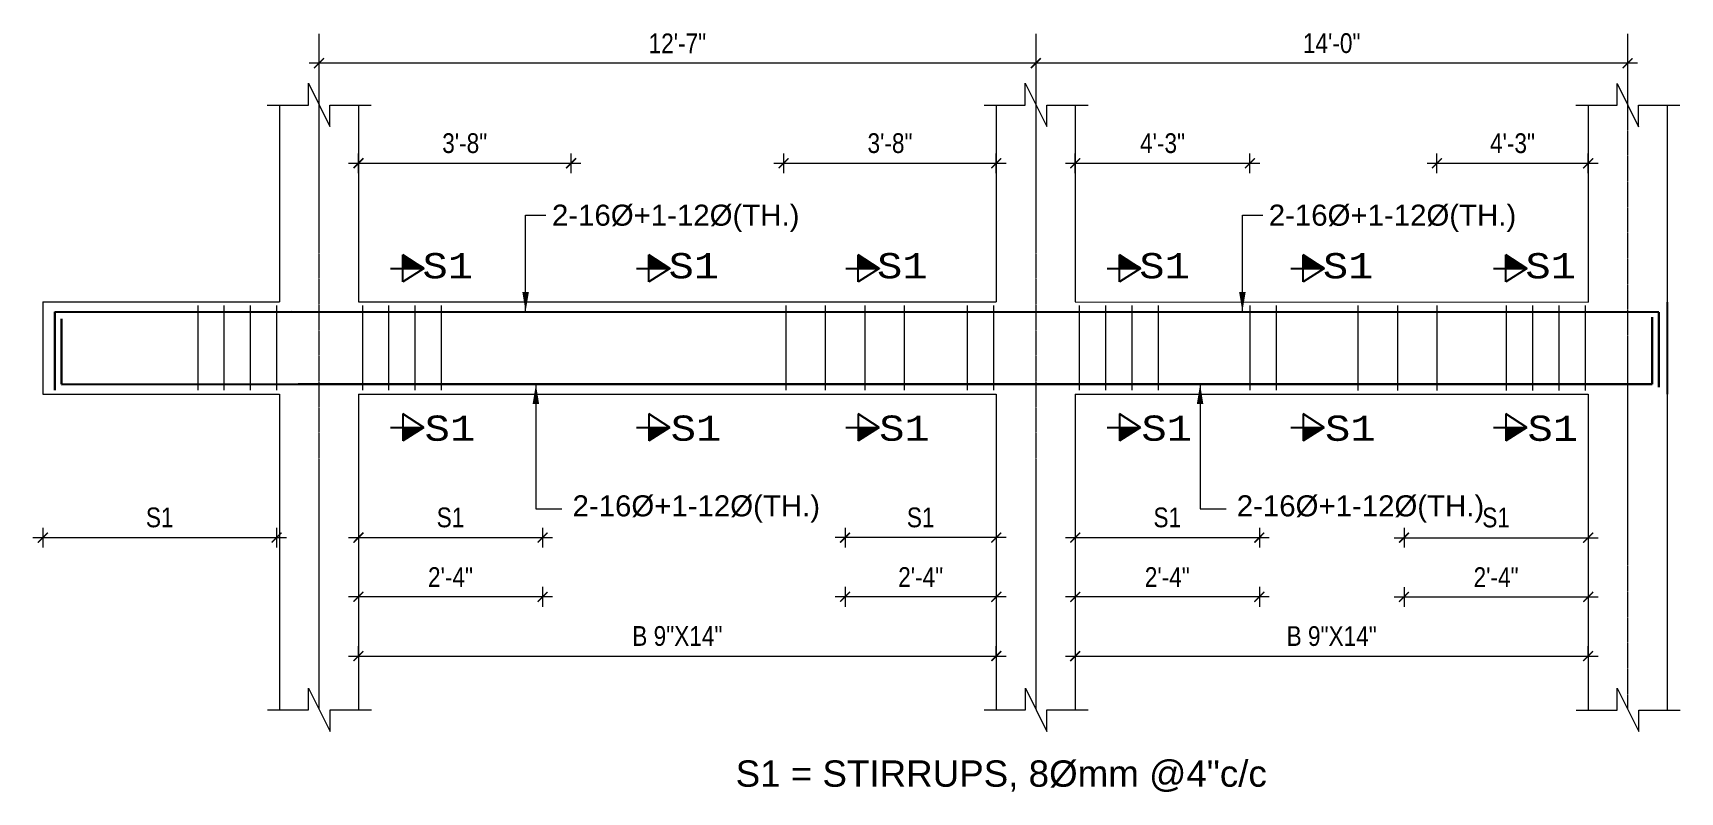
# Model space of a CAD drawing. Header units: inches. Extents: x -412 to 2766, y -9590 to -2111.
# Drawn here: x 1065 to 1566, y -6209 to -5978 of the extents above; entities that cross this region are included whole.
import ezdxf

# ---------------------------------------------------------------- set-up
doc = ezdxf.new("R2010")
doc.units = ezdxf.units.IN
doc.header["$LTSCALE"] = 0.5
doc.header["$MEASUREMENT"] = 0
doc.header["$PDMODE"] = 66
for name, pattern in [('ACAD_ISO02W100', [15, 12, -3]), ('ACAD_ISO03W100', [30, 12, -18]), ('CENTER2', [1.125, 0.75, -0.125, 0.125, -0.125])]:
    doc.linetypes.add(name, pattern=pattern)
for name, color, linetype, lineweight in [('09 CONTINUITY', 7, 'Continuous', 9), ('15 CENTER', 113, 'CENTER2', 15), ('15 TEXT', 7, 'Continuous', 15), ('20 BEAM ELEVATION', 140, 'ACAD_ISO03W100', 20), ('20 BEAM SECTION ARROW', 7, 'ACAD_ISO02W100', 20), ('20 STIRRUPS', 137, 'Continuous', 20), ('30 RENFORCEMENT', 12, 'Continuous', 30), ('DIM', 180, 'Continuous', 5), ('Profile ele', 4, 'Continuous', 25), ('RINF', 4, 'Continuous', 25)]:
    doc.layers.add(name, color=color, linetype=linetype, lineweight=lineweight)
doc.styles.add('arial', font='arial.ttf')
doc.styles.add('CUNEW', font='cour.ttf')
doc.styles.add('ordinary', font='ARIALN.TTF')
doc.styles.get("Standard").update_dxf_attribs({"font": 'arial.ttf'})
doc.styles.add('TEX8', font='cour.ttf', dxfattribs={"width": 0.75})
doc.dimstyles.new('SUREN 1', dxfattribs={"dimtxt": 0.75, "dimasz": 6, "dimexe": 1.5, "dimexo": 1.5, "dimgap": 1, "dimtad": 1, "dimdec": 1, "dimzin": 3, "dimdsep": 46, "dimlunit": 4, "dimtxsty": 'TEX8', "dimblk": 'ARCHTICK', "dimcen": 0.09375, "dimclrd": 1, "dimclre": 1, "dimclrt": 256, "dimadec": 0, "dimazin": 0, "dimtfac": 0.75, "dimtdec": 1, "dimtmove": 1, "dimatfit": 3, "dimfxl": 1, "dimtolj": 1, "dimtzin": 0, "dimlwd": 9, "dimlwe": 9, "dimarcsym": 0})
doc.dimstyles.new('SUREN 4', dxfattribs={"dimtxt": 4, "dimasz": 3, "dimexe": 3, "dimexo": 0, "dimgap": 3, "dimtad": 1, "dimdec": 0, "dimzin": 3, "dimdsep": 46, "dimlunit": 4, "dimtxsty": 'ordinary', "dimblk": 'ARCHTICK', "dimcen": 8, "dimdle": 3, "dimclrd": 1, "dimclre": 5, "dimclrt": 256, "dimadec": 3, "dimazin": 0, "dimtfac": 1, "dimtdec": 0, "dimtmove": 1, "dimatfit": 3, "dimfxl": 3, "dimfxlon": 1, "dimfrac": 1, "dimtolj": 1, "dimtzin": 0, "dimlwd": 5, "dimlwe": 5, "dimarcsym": 0})

# ---------------------------------------------------------------- blocks, each defined once
blk = doc.blocks.new('_ArchTick')
at = {"color": 0, "linetype": 'ByBlock', "const_width": 0.15}
blk.add_lwpolyline([(-0.5, -0.5), (0.5, 0.5)], dxfattribs=at)
blk = doc.blocks.new('*D1592')
at = {"layer": 'Defpoints', "color": 0, "transparency": 16777216}
for p in [(-18384.12, -17069.5), (-18328.12, -17069.5), (-18328.12, -17113.11)]:
    blk.add_point(p, dxfattribs=at)
at = {"layer": 'DIM', "color": 5, "lineweight": 5, "transparency": 16777216}
for p, q in [((-18384.12, -17110.11), (-18384.12, -17116.11)), ((-18328.12, -17110.11), (-18328.12, -17116.11))]:
    blk.add_line(p, q, dxfattribs=at)
at = {"layer": 'DIM', "color": 1, "lineweight": 5, "transparency": 16777216}
blk.add_line((-18387.12, -17113.11), (-18325.12, -17113.11), dxfattribs=at)
at = {"layer": 'DIM', "color": 1, "lineweight": 5, "transparency": 16777216, "xscale": 3, "yscale": 3, "zscale": 3, "rotation": 180}
blk.add_blockref('_ArchTick', (-18384.12, -17113.11), dxfattribs=at)
at = {"layer": 'DIM', "color": 1, "lineweight": 5, "transparency": 16777216, "xscale": 3, "yscale": 3, "zscale": 3}
blk.add_blockref('_ArchTick', (-18328.12, -17113.11), dxfattribs=at)
at = {"layer": 'DIM', "transparency": 16777216, "insert": (-18356.12, -17107.01), "char_height": 6, "attachment_point": 5, "style": 'ordinary'}
blk.add_mtext('\\A1;S1', dxfattribs=at)
blk = doc.blocks.new('*D1593')
at = {"layer": 'Defpoints', "color": 0, "transparency": 16777216}
for p in [(-18384.12, -17069.5), (-18328.12, -17069.5), (-18384.12, -17131.11)]:
    blk.add_point(p, dxfattribs=at)
at = {"layer": 'DIM', "color": 1, "lineweight": 5, "transparency": 16777216}
blk.add_line((-18325.12, -17131.11), (-18387.12, -17131.11), dxfattribs=at)
at = {"layer": 'DIM', "color": 5, "lineweight": 5, "transparency": 16777216}
for p, q in [((-18384.12, -17128.11), (-18384.12, -17134.11)), ((-18328.12, -17128.11), (-18328.12, -17134.11))]:
    blk.add_line(p, q, dxfattribs=at)
at = {"layer": 'DIM', "color": 1, "lineweight": 5, "transparency": 16777216, "xscale": 3, "yscale": 3, "zscale": 3, "rotation": 180}
blk.add_blockref('_ArchTick', (-18384.12, -17131.11), dxfattribs=at)
at = {"layer": 'DIM', "color": 1, "lineweight": 5, "transparency": 16777216, "xscale": 3, "yscale": 3, "zscale": 3}
blk.add_blockref('_ArchTick', (-18328.12, -17131.11), dxfattribs=at)
at = {"layer": 'DIM', "transparency": 16777216, "insert": (-18356.12, -17125.1), "char_height": 6, "attachment_point": 5, "style": 'ordinary'}
blk.add_mtext('\\A1;2\'-4"', dxfattribs=at)
blk = doc.blocks.new('*D1594')
at = {"layer": 'Defpoints', "color": 0, "transparency": 16777216}
for p in [(-18166.12, -17069.5), (-18110.12, -17069.5), (-18110.12, -17113.11)]:
    blk.add_point(p, dxfattribs=at)
at = {"layer": 'DIM', "color": 5, "lineweight": 5, "transparency": 16777216}
for p, q in [((-18166.12, -17110.11), (-18166.12, -17116.11)), ((-18110.12, -17110.11), (-18110.12, -17116.11))]:
    blk.add_line(p, q, dxfattribs=at)
at = {"layer": 'DIM', "color": 1, "lineweight": 5, "transparency": 16777216}
blk.add_line((-18169.12, -17113.11), (-18107.12, -17113.11), dxfattribs=at)
at = {"layer": 'DIM', "color": 1, "lineweight": 5, "transparency": 16777216, "xscale": 3, "yscale": 3, "zscale": 3, "rotation": 180}
blk.add_blockref('_ArchTick', (-18166.12, -17113.11), dxfattribs=at)
at = {"layer": 'DIM', "color": 1, "lineweight": 5, "transparency": 16777216, "xscale": 3, "yscale": 3, "zscale": 3}
blk.add_blockref('_ArchTick', (-18110.12, -17113.11), dxfattribs=at)
at = {"layer": 'DIM', "transparency": 16777216, "insert": (-18138.12, -17107.01), "char_height": 6, "attachment_point": 5, "style": 'ordinary'}
blk.add_mtext('\\A1;S1', dxfattribs=at)
blk = doc.blocks.new('*D1595')
at = {"layer": 'Defpoints', "color": 0, "transparency": 16777216}
for p in [(-18166.12, -17069.5), (-18110.12, -17069.5), (-18166.12, -17131.11)]:
    blk.add_point(p, dxfattribs=at)
at = {"layer": 'DIM', "color": 1, "lineweight": 5, "transparency": 16777216}
blk.add_line((-18107.12, -17131.11), (-18169.12, -17131.11), dxfattribs=at)
at = {"layer": 'DIM', "color": 5, "lineweight": 5, "transparency": 16777216}
for p, q in [((-18166.12, -17128.11), (-18166.12, -17134.11)), ((-18110.12, -17128.11), (-18110.12, -17134.11))]:
    blk.add_line(p, q, dxfattribs=at)
at = {"layer": 'DIM', "color": 1, "lineweight": 5, "transparency": 16777216, "xscale": 3, "yscale": 3, "zscale": 3, "rotation": 180}
blk.add_blockref('_ArchTick', (-18166.12, -17131.11), dxfattribs=at)
at = {"layer": 'DIM', "color": 1, "lineweight": 5, "transparency": 16777216, "xscale": 3, "yscale": 3, "zscale": 3}
blk.add_blockref('_ArchTick', (-18110.12, -17131.11), dxfattribs=at)
at = {"layer": 'DIM', "transparency": 16777216, "insert": (-18138.12, -17125.1), "char_height": 6, "attachment_point": 5, "style": 'ordinary'}
blk.add_mtext('\\A1;2\'-4"', dxfattribs=at)
blk = doc.blocks.new('*D1596')
at = {"layer": 'Defpoints', "color": 0, "transparency": 16777216}
for p in [(-18236.12, -17069.5), (-18190.12, -17069.5), (-18236.12, -17113.11)]:
    blk.add_point(p, dxfattribs=at)
at = {"layer": 'DIM', "color": 5, "lineweight": 5, "transparency": 16777216}
for p, q in [((-18236.12, -17110.11), (-18236.12, -17116.11)), ((-18190.12, -17110.11), (-18190.12, -17116.11))]:
    blk.add_line(p, q, dxfattribs=at)
at = {"layer": 'DIM', "color": 1, "lineweight": 5, "transparency": 16777216}
blk.add_line((-18187.12, -17113.11), (-18239.12, -17113.11), dxfattribs=at)
at = {"layer": 'DIM', "color": 1, "lineweight": 5, "transparency": 16777216, "xscale": 3, "yscale": 3, "zscale": 3, "rotation": 180}
blk.add_blockref('_ArchTick', (-18236.12, -17113.11), dxfattribs=at)
at = {"layer": 'DIM', "color": 1, "lineweight": 5, "transparency": 16777216, "xscale": 3, "yscale": 3, "zscale": 3}
blk.add_blockref('_ArchTick', (-18190.12, -17113.11), dxfattribs=at)
at = {"layer": 'DIM', "transparency": 16777216, "insert": (-18213.12, -17107.01), "char_height": 6, "attachment_point": 5, "style": 'ordinary'}
blk.add_mtext('\\A1;S1', dxfattribs=at)
blk = doc.blocks.new('*D1597')
at = {"layer": 'Defpoints', "color": 0, "transparency": 16777216}
for p in [(-18236.12, -17069.5), (-18190.12, -17069.5), (-18236.12, -17131.11)]:
    blk.add_point(p, dxfattribs=at)
at = {"layer": 'DIM', "color": 1, "lineweight": 5, "transparency": 16777216}
blk.add_line((-18187.12, -17131.11), (-18239.12, -17131.11), dxfattribs=at)
at = {"layer": 'DIM', "color": 5, "lineweight": 5, "transparency": 16777216}
for p, q in [((-18236.12, -17128.11), (-18236.12, -17134.11)), ((-18190.12, -17128.11), (-18190.12, -17134.11))]:
    blk.add_line(p, q, dxfattribs=at)
at = {"layer": 'DIM', "color": 1, "lineweight": 5, "transparency": 16777216, "xscale": 3, "yscale": 3, "zscale": 3, "rotation": 180}
blk.add_blockref('_ArchTick', (-18236.12, -17131.11), dxfattribs=at)
at = {"layer": 'DIM', "color": 1, "lineweight": 5, "transparency": 16777216, "xscale": 3, "yscale": 3, "zscale": 3}
blk.add_blockref('_ArchTick', (-18190.12, -17131.11), dxfattribs=at)
at = {"layer": 'DIM', "transparency": 16777216, "insert": (-18213.12, -17125.1), "char_height": 6, "attachment_point": 5, "style": 'ordinary'}
blk.add_mtext('\\A1;2\'-4"', dxfattribs=at)
blk = doc.blocks.new('*D1598')
at = {"layer": 'Defpoints', "color": 0, "transparency": 16777216}
for p in [(-18066.12, -17069.52), (-18010.12, -17069.52), (-18010.12, -17113.13)]:
    blk.add_point(p, dxfattribs=at)
at = {"layer": 'DIM', "color": 5, "lineweight": 5, "transparency": 16777216}
for p, q in [((-18066.12, -17110.13), (-18066.12, -17116.13)), ((-18010.12, -17110.13), (-18010.12, -17116.13))]:
    blk.add_line(p, q, dxfattribs=at)
at = {"layer": 'DIM', "color": 1, "lineweight": 5, "transparency": 16777216}
blk.add_line((-18069.12, -17113.13), (-18007.12, -17113.13), dxfattribs=at)
at = {"layer": 'DIM', "color": 1, "lineweight": 5, "transparency": 16777216, "xscale": 3, "yscale": 3, "zscale": 3, "rotation": 180}
blk.add_blockref('_ArchTick', (-18066.12, -17113.13), dxfattribs=at)
at = {"layer": 'DIM', "color": 1, "lineweight": 5, "transparency": 16777216, "xscale": 3, "yscale": 3, "zscale": 3}
blk.add_blockref('_ArchTick', (-18010.12, -17113.13), dxfattribs=at)
at = {"layer": 'DIM', "transparency": 16777216, "insert": (-18038.12, -17107.03), "char_height": 6, "attachment_point": 5, "style": 'ordinary'}
blk.add_mtext('\\A1;S1', dxfattribs=at)
blk = doc.blocks.new('*D1599')
at = {"layer": 'Defpoints', "color": 0, "transparency": 16777216}
for p in [(-18066.12, -17069.52), (-18010.12, -17069.52), (-18010.12, -17131.13)]:
    blk.add_point(p, dxfattribs=at)
at = {"layer": 'DIM', "color": 1, "lineweight": 5, "transparency": 16777216}
blk.add_line((-18069.12, -17131.13), (-18007.12, -17131.13), dxfattribs=at)
at = {"layer": 'DIM', "color": 5, "lineweight": 5, "transparency": 16777216}
for p, q in [((-18066.12, -17128.13), (-18066.12, -17134.13)), ((-18010.12, -17128.13), (-18010.12, -17134.13))]:
    blk.add_line(p, q, dxfattribs=at)
at = {"layer": 'DIM', "color": 1, "lineweight": 5, "transparency": 16777216, "xscale": 3, "yscale": 3, "zscale": 3, "rotation": 180}
blk.add_blockref('_ArchTick', (-18066.12, -17131.13), dxfattribs=at)
at = {"layer": 'DIM', "color": 1, "lineweight": 5, "transparency": 16777216, "xscale": 3, "yscale": 3, "zscale": 3}
blk.add_blockref('_ArchTick', (-18010.12, -17131.13), dxfattribs=at)
at = {"layer": 'DIM', "transparency": 16777216, "insert": (-18038.12, -17125.12), "char_height": 6, "attachment_point": 5, "style": 'ordinary'}
blk.add_mtext('\\A1;2\'-4"', dxfattribs=at)
blk = doc.blocks.new('*D1600')
at = {"layer": 'Defpoints', "color": 0, "transparency": 16777216}
for p in [(-18384.12, -17149.11), (-18190.12, -17149.11), (-18190.12, -17149.11)]:
    blk.add_point(p, dxfattribs=at)
at = {"layer": 'DIM', "color": 5, "lineweight": 5, "transparency": 16777216}
for p, q in [((-18384.12, -17149.11), (-18384.12, -17146.11)), ((-18190.12, -17149.11), (-18190.12, -17146.11))]:
    blk.add_line(p, q, dxfattribs=at)
at = {"layer": 'DIM', "color": 1, "lineweight": 5, "transparency": 16777216}
blk.add_line((-18387.12, -17149.11), (-18187.12, -17149.11), dxfattribs=at)
at = {"layer": 'DIM', "color": 1, "lineweight": 5, "transparency": 16777216, "xscale": 3, "yscale": 3, "zscale": 3, "rotation": 180}
blk.add_blockref('_ArchTick', (-18384.12, -17149.11), dxfattribs=at)
at = {"layer": 'DIM', "color": 1, "lineweight": 5, "transparency": 16777216, "xscale": 3, "yscale": 3, "zscale": 3}
blk.add_blockref('_ArchTick', (-18190.12, -17149.11), dxfattribs=at)
at = {"layer": 'DIM', "transparency": 16777216, "insert": (-18287.12, -17143.05), "char_height": 6, "attachment_point": 5, "style": 'ordinary'}
blk.add_mtext('\\A1;B 9"X14"', dxfattribs=at)
blk = doc.blocks.new('*D1601')
at = {"layer": 'Defpoints', "color": 0, "transparency": 16777216}
for p in [(-18166.12, -17149.11), (-18010.12, -17149.13, 0), (-18010.12, -17149.13)]:
    blk.add_point(p, dxfattribs=at)
at = {"layer": 'DIM', "color": 5, "lineweight": 5, "transparency": 16777216}
for p, q in [((-18010.12, -17149.13), (-18010.12, -17146.13)), ((-18166.12, -17149.11), (-18166.12, -17152.13))]:
    blk.add_line(p, q, dxfattribs=at)
at = {"layer": 'DIM', "color": 1, "lineweight": 5, "transparency": 16777216}
blk.add_line((-18169.12, -17149.13), (-18007.12, -17149.13), dxfattribs=at)
at = {"layer": 'DIM', "color": 1, "lineweight": 5, "transparency": 16777216, "xscale": 3, "yscale": 3, "zscale": 3, "rotation": 180}
blk.add_blockref('_ArchTick', (-18166.12, -17149.13), dxfattribs=at)
at = {"layer": 'DIM', "color": 1, "lineweight": 5, "transparency": 16777216, "xscale": 3, "yscale": 3, "zscale": 3}
blk.add_blockref('_ArchTick', (-18010.12, -17149.13), dxfattribs=at)
at = {"layer": 'DIM', "transparency": 16777216, "insert": (-18088.12, -17143.07), "char_height": 6, "attachment_point": 5, "style": 'ordinary'}
blk.add_mtext('\\A1;B 9"X14"', dxfattribs=at)
blk = doc.blocks.new('*D1602')
at = {"layer": 'Defpoints', "color": 0, "transparency": 16777216}
for p in [(-18396.12, -16960.02), (-18178.12, -16960.02), (-18396.12, -16968.92)]:
    blk.add_point(p, dxfattribs=at)
at = {"layer": 'DIM', "color": 5, "lineweight": 5, "transparency": 16777216}
for p, q in [((-18396.12, -16965.92), (-18396.12, -16971.92)), ((-18178.12, -16965.92), (-18178.12, -16971.92))]:
    blk.add_line(p, q, dxfattribs=at)
at = {"layer": 'DIM', "color": 1, "lineweight": 5, "transparency": 16777216}
blk.add_line((-18175.12, -16968.92), (-18399.12, -16968.92), dxfattribs=at)
at = {"layer": 'DIM', "color": 1, "lineweight": 5, "transparency": 16777216, "xscale": 3, "yscale": 3, "zscale": 3, "rotation": 180}
blk.add_blockref('_ArchTick', (-18396.12, -16968.92), dxfattribs=at)
at = {"layer": 'DIM', "color": 1, "lineweight": 5, "transparency": 16777216, "xscale": 3, "yscale": 3, "zscale": 3}
blk.add_blockref('_ArchTick', (-18178.12, -16968.92), dxfattribs=at)
at = {"layer": 'DIM', "transparency": 16777216, "insert": (-18287.12, -16962.91), "char_height": 6, "attachment_point": 5, "style": 'ordinary'}
blk.add_mtext('\\A1;12\'-7"', dxfattribs=at)
blk = doc.blocks.new('*D1603')
at = {"layer": 'Defpoints', "color": 0, "transparency": 16777216}
for p in [(-18178.12, -16960.02), (-17998.12, -16960.04, 0), (-18178.12, -16968.94)]:
    blk.add_point(p, dxfattribs=at)
at = {"layer": 'DIM', "color": 5, "lineweight": 5, "transparency": 16777216}
for p, q in [((-18178.12, -16965.94), (-18178.12, -16971.94)), ((-17998.12, -16965.94), (-17998.12, -16971.94))]:
    blk.add_line(p, q, dxfattribs=at)
at = {"layer": 'DIM', "color": 1, "lineweight": 5, "transparency": 16777216}
blk.add_line((-17995.12, -16968.94), (-18181.12, -16968.94), dxfattribs=at)
at = {"layer": 'DIM', "color": 1, "lineweight": 5, "transparency": 16777216, "xscale": 3, "yscale": 3, "zscale": 3, "rotation": 180}
blk.add_blockref('_ArchTick', (-18178.12, -16968.94), dxfattribs=at)
at = {"layer": 'DIM', "color": 1, "lineweight": 5, "transparency": 16777216, "xscale": 3, "yscale": 3, "zscale": 3}
blk.add_blockref('_ArchTick', (-17998.12, -16968.94), dxfattribs=at)
at = {"layer": 'DIM', "transparency": 16777216, "insert": (-18088.12, -16962.88), "char_height": 6, "attachment_point": 5, "style": 'ordinary'}
blk.add_mtext('\\A1;14\'-0"', dxfattribs=at)
blk = doc.blocks.new('*D1604')
at = {"layer": 'Defpoints', "color": 0, "transparency": 16777216}
for p in [(-18113.01, -16999.34), (-18166.12, -17041.5), (-18113.01, -17046.02)]:
    blk.add_point(p, dxfattribs=at)
at = {"layer": 'DIM', "color": 5, "lineweight": 5, "transparency": 16777216}
for p, q in [((-18166.12, -17002.34), (-18166.12, -16996.34)), ((-18113.01, -17002.34), (-18113.01, -16996.34))]:
    blk.add_line(p, q, dxfattribs=at)
at = {"layer": 'DIM', "color": 1, "lineweight": 5, "transparency": 16777216}
blk.add_line((-18169.12, -16999.34), (-18110.01, -16999.34), dxfattribs=at)
at = {"layer": 'DIM', "color": 1, "lineweight": 5, "transparency": 16777216, "xscale": 3, "yscale": 3, "zscale": 3, "rotation": 180}
blk.add_blockref('_ArchTick', (-18166.12, -16999.34), dxfattribs=at)
at = {"layer": 'DIM', "color": 1, "lineweight": 5, "transparency": 16777216, "xscale": 3, "yscale": 3, "zscale": 3}
blk.add_blockref('_ArchTick', (-18113.01, -16999.34), dxfattribs=at)
at = {"layer": 'DIM', "transparency": 16777216, "insert": (-18139.56, -16993.27), "char_height": 6, "attachment_point": 5, "style": 'ordinary'}
blk.add_mtext('\\A1;4\'-3"', dxfattribs=at)
blk = doc.blocks.new('*D1605')
at = {"layer": 'Defpoints', "color": 0, "transparency": 16777216}
for p in [(-18010.12, -16999.36), (-18010.12, -17041.52), (-18056.13, -17046.02)]:
    blk.add_point(p, dxfattribs=at)
at = {"layer": 'DIM', "color": 5, "lineweight": 5, "transparency": 16777216}
for p, q in [((-18056.13, -17002.36), (-18056.13, -16996.36)), ((-18010.12, -17002.36), (-18010.12, -16996.36))]:
    blk.add_line(p, q, dxfattribs=at)
at = {"layer": 'DIM', "color": 1, "lineweight": 5, "transparency": 16777216}
blk.add_line((-18059.13, -16999.36), (-18007.12, -16999.36), dxfattribs=at)
at = {"layer": 'DIM', "color": 1, "lineweight": 5, "transparency": 16777216, "xscale": 3, "yscale": 3, "zscale": 3, "rotation": 180}
blk.add_blockref('_ArchTick', (-18056.13, -16999.36), dxfattribs=at)
at = {"layer": 'DIM', "color": 1, "lineweight": 5, "transparency": 16777216, "xscale": 3, "yscale": 3, "zscale": 3}
blk.add_blockref('_ArchTick', (-18010.12, -16999.36), dxfattribs=at)
at = {"layer": 'DIM', "transparency": 16777216, "insert": (-18033.13, -16993.29), "char_height": 6, "attachment_point": 5, "style": 'ordinary'}
blk.add_mtext('\\A1;4\'-3"', dxfattribs=at)
blk = doc.blocks.new('*D1606')
at = {"layer": 'Defpoints', "color": 0, "transparency": 16777216}
for p in [(-18319.45, -16999.34), (-18384.12, -17041.5), (-18319.45, -17046.01, 0)]:
    blk.add_point(p, dxfattribs=at)
at = {"layer": 'DIM', "color": 5, "lineweight": 5, "transparency": 16777216}
for p, q in [((-18384.12, -17002.34), (-18384.12, -16996.34)), ((-18319.45, -17002.34), (-18319.45, -16996.34))]:
    blk.add_line(p, q, dxfattribs=at)
at = {"layer": 'DIM', "color": 1, "lineweight": 5, "transparency": 16777216}
blk.add_line((-18387.12, -16999.34), (-18316.45, -16999.34), dxfattribs=at)
at = {"layer": 'DIM', "color": 1, "lineweight": 5, "transparency": 16777216, "xscale": 3, "yscale": 3, "zscale": 3, "rotation": 180}
blk.add_blockref('_ArchTick', (-18384.12, -16999.34), dxfattribs=at)
at = {"layer": 'DIM', "color": 1, "lineweight": 5, "transparency": 16777216, "xscale": 3, "yscale": 3, "zscale": 3}
blk.add_blockref('_ArchTick', (-18319.45, -16999.34), dxfattribs=at)
at = {"layer": 'DIM', "transparency": 16777216, "insert": (-18351.79, -16993.27), "char_height": 6, "attachment_point": 5, "style": 'ordinary'}
blk.add_mtext('\\A1;3\'-8"', dxfattribs=at)
blk = doc.blocks.new('*D1607')
at = {"layer": 'Defpoints', "color": 0, "transparency": 16777216}
for p in [(-18190.12, -16999.34), (-18254.79, -17041.5), (-18190.12, -17046.01, 0)]:
    blk.add_point(p, dxfattribs=at)
at = {"layer": 'DIM', "color": 5, "lineweight": 5, "transparency": 16777216}
for p, q in [((-18254.79, -17002.34), (-18254.79, -16996.34)), ((-18190.12, -17002.34), (-18190.12, -16996.34))]:
    blk.add_line(p, q, dxfattribs=at)
at = {"layer": 'DIM', "color": 1, "lineweight": 5, "transparency": 16777216}
blk.add_line((-18257.79, -16999.34), (-18187.12, -16999.34), dxfattribs=at)
at = {"layer": 'DIM', "color": 1, "lineweight": 5, "transparency": 16777216, "xscale": 3, "yscale": 3, "zscale": 3, "rotation": 180}
blk.add_blockref('_ArchTick', (-18254.79, -16999.34), dxfattribs=at)
at = {"layer": 'DIM', "color": 1, "lineweight": 5, "transparency": 16777216, "xscale": 3, "yscale": 3, "zscale": 3}
blk.add_blockref('_ArchTick', (-18190.12, -16999.34), dxfattribs=at)
at = {"layer": 'DIM', "transparency": 16777216, "insert": (-18222.45, -16993.27), "char_height": 6, "attachment_point": 5, "style": 'ordinary'}
blk.add_mtext('\\A1;3\'-8"', dxfattribs=at)
blk = doc.blocks.new('*D1608')
at = {"layer": 'Defpoints', "color": 0, "transparency": 16777216}
for p in [(-18480.12, -17069.5), (-18409.01, -17069.5), (-18409.01, -17113.11)]:
    blk.add_point(p, dxfattribs=at)
at = {"layer": 'DIM', "color": 5, "lineweight": 5, "transparency": 16777216}
for p, q in [((-18480.12, -17110.11), (-18480.12, -17116.11)), ((-18409.01, -17110.11), (-18409.01, -17116.11))]:
    blk.add_line(p, q, dxfattribs=at)
at = {"layer": 'DIM', "color": 1, "lineweight": 5, "transparency": 16777216}
blk.add_line((-18483.12, -17113.11), (-18406.01, -17113.11), dxfattribs=at)
at = {"layer": 'DIM', "color": 1, "lineweight": 5, "transparency": 16777216, "xscale": 3, "yscale": 3, "zscale": 3, "rotation": 180}
blk.add_blockref('_ArchTick', (-18480.12, -17113.11), dxfattribs=at)
at = {"layer": 'DIM', "color": 1, "lineweight": 5, "transparency": 16777216, "xscale": 3, "yscale": 3, "zscale": 3}
blk.add_blockref('_ArchTick', (-18409.01, -17113.11), dxfattribs=at)
at = {"layer": 'DIM', "transparency": 16777216, "insert": (-18444.56, -17107.01), "char_height": 6, "attachment_point": 5, "style": 'ordinary'}
blk.add_mtext('\\A1;S1', dxfattribs=at)
blk = doc.blocks.new('50')
at = {"layer": 'RINF'}
h = blk.add_hatch(dxfattribs=at)
h.set_pattern_fill('ANSI31', color=1, scale=0.029257, style=0)
h.set_pattern_definition([(135.000000013, (-88300.0355855, -32419.9295203), (0.00271529004177, 0.00271529004057), [])])
h.paths.add_polyline_path([(-18370.62, -17027.2), (-18364.22, -17031.29), (-18370.62, -17031.29)])
h = blk.add_hatch(dxfattribs=at)
h.set_pattern_fill('ANSI31', color=1, scale=0.029257, style=0)
h.set_pattern_definition([(135.000000013, (-88225.195324, -32419.9295203), (0.00271529004177, 0.00271529004057), [])])
h.paths.add_polyline_path([(-18295.78, -17027.2), (-18289.38, -17031.29), (-18295.78, -17031.29)])
h = blk.add_hatch(dxfattribs=at)
h.set_pattern_fill('ANSI31', color=1, scale=0.029257, style=0)
h.set_pattern_definition([(135.000000013, (-88161.5613863, -32419.9295203), (0.00271529004177, 0.00271529004057), [])])
h.paths.add_polyline_path([(-18232.15, -17027.2), (-18225.74, -17031.29), (-18232.15, -17031.29)])
h = blk.add_hatch(dxfattribs=at)
h.set_pattern_fill('ANSI31', color=1, scale=0.029257, style=0)
h.set_pattern_definition([(135.000000013, (-88082.0355855, -32419.9295203), (0.00271529004177, 0.00271529004057), [])])
h.paths.add_polyline_path([(-18152.62, -17027.2), (-18146.22, -17031.29), (-18152.62, -17031.29)])
h = blk.add_hatch(dxfattribs=at)
h.set_pattern_fill('ANSI31', color=1, scale=0.029257, style=0)
h.set_pattern_definition([(135.000000013, (-88424.195324, -32419.9393783), (0.00271529004177, 0.00271529004057), [])])
h.paths.add_polyline_path([(-18096.78, -17027.21), (-18090.38, -17031.3), (-18096.78, -17031.3)])
h = blk.add_hatch(dxfattribs=at)
h.set_pattern_fill('ANSI31', color=1, scale=0.029257, style=0)
h.set_pattern_definition([(135.000000013, (-87964.6033833, -32419.9492364), (0.00271529004177, 0.00271529004057), [])])
h.paths.add_polyline_path([(-18035.19, -17027.22), (-18028.78, -17031.31), (-18035.19, -17031.31)])
h = blk.add_hatch(dxfattribs=at)
h.set_pattern_fill('ANSI31', color=1, scale=1.6, style=0)
h.set_pattern_definition([(135.000000013, (-3813373.64598, -834212.75003), (0.148492424155, 0.148492424089), [])])
h.paths.add_polyline_path([(-18370.62, -17083.69), (-18364.22, -17079.6), (-18370.62, -17079.6)])
h = blk.add_hatch(dxfattribs=at)
h.set_pattern_fill('ANSI31', color=1, scale=1.6, style=0)
h.set_pattern_definition([(135.000000013, (-3813298.80572, -834212.75003), (0.148492424155, 0.148492424089), [])])
h.paths.add_polyline_path([(-18295.78, -17083.69), (-18289.38, -17079.6), (-18295.78, -17079.6)])
h = blk.add_hatch(dxfattribs=at)
h.set_pattern_fill('ANSI31', color=1, scale=1.6, style=0)
h.set_pattern_definition([(135.000000013, (-3813235.17178, -834212.75003), (0.148492424155, 0.148492424089), [])])
h.paths.add_polyline_path([(-18232.15, -17083.69), (-18225.74, -17079.6), (-18232.15, -17079.6)])
h = blk.add_hatch(dxfattribs=at)
h.set_pattern_fill('ANSI31', color=1, scale=1.6, style=0)
h.set_pattern_definition([(135.000000013, (-3813155.64598, -834212.75003), (0.148492424155, 0.148492424089), [])])
h.paths.add_polyline_path([(-18152.62, -17083.69), (-18146.22, -17079.6), (-18152.62, -17079.6)])
h = blk.add_hatch(dxfattribs=at)
h.set_pattern_fill('ANSI31', color=1, scale=1.6, style=0)
h.set_pattern_definition([(135.000000013, (-3813497.80572, -834212.75989), (0.148492424155, 0.148492424089), [])])
h.paths.add_polyline_path([(-18096.78, -17083.7), (-18090.38, -17079.61), (-18096.78, -17079.61)])
h = blk.add_hatch(dxfattribs=at)
h.set_pattern_fill('ANSI31', color=1, scale=1.6, style=0)
h.set_pattern_definition([(135.000000013, (-3813038.21378, -834212.76974), (0.148492424155, 0.148492424089), [])])
h.paths.add_polyline_path([(-18035.19, -17083.71), (-18028.78, -17079.62), (-18035.19, -17079.62)])
at = {"layer": '09 CONTINUITY', "color": 2, "lineweight": 5, "ltscale": 25, "elevation": 0}
for points in [[(-18411.84, -16981.67), (-18399.34, -16981.67), (-18399.34, -16975.04), (-18392.8, -16988.22), (-18392.8, -16981.67), (-18380.22, -16981.67)], [(-18193.84, -16981.67), (-18181.34, -16981.67), (-18181.34, -16975.04), (-18174.8, -16988.22), (-18174.8, -16981.67), (-18162.22, -16981.67)], [(-18013.84, -16981.69), (-18001.34, -16981.69), (-18001.34, -16975.06), (-17994.8, -16988.24), (-17994.8, -16981.69), (-17982.22, -16981.69)], [(-18411.8, -17165.5), (-18399.29, -17165.5), (-18399.29, -17158.87), (-18392.75, -17172.05), (-18392.75, -17165.5), (-18380.17, -17165.5)], [(-18193.8, -17165.5), (-18181.29, -17165.5), (-18181.29, -17158.87), (-18174.75, -17172.05), (-18174.75, -17165.5), (-18162.17, -17165.5)], [(-18013.8, -17165.52), (-18001.29, -17165.52), (-18001.29, -17158.89), (-17994.75, -17172.07), (-17994.75, -17165.52), (-17982.17, -17165.52)]]:
    blk.add_lwpolyline(points, dxfattribs=at)
at = {"layer": '15 CENTER', "ltscale": 0.05}
for p, q in [((-18396.12, -16960.02), (-18396.12, -17165.26)), ((-18178.12, -16960.02), (-18178.12, -17165.26)), ((-17998.12, -16960.04, 0), (-17998.12, -17165.28, 0))]:
    blk.add_line(p, q, dxfattribs=at)
at = {"layer": '20 BEAM ELEVATION', "linetype": 'ByBlock', "ltscale": 20}
for p, q in [((-18408.12, -16981.67), (-18408.12, -17041.5)), ((-18384.12, -16981.67), (-18384.12, -17041.5)), ((-18190.12, -16981.67), (-18190.12, -17041.5)), ((-18166.12, -16981.67), (-18166.12, -17041.5)), ((-18010.12, -16981.69, 0), (-18010.12, -17041.52, 0)), ((-17986.12, -16981.69, 0), (-17986.12, -17041.52, 0)), ((-18480.12, -17041.5), (-18480.12, -17064)), ((-18480.12, -17041.5), (-18408.12, -17041.5)), ((-18480.12, -17041.5), (-18480.12, -17069.5)), ((-18384.12, -17041.5), (-18190.12, -17041.5)), ((-18166.12, -17041.5), (-18010.12, -17041.52, 0)), ((-18480.12, -17069.5), (-18408.12, -17069.5)), ((-18408.12, -17069.5), (-18408.12, -17165.5)), ((-18384.12, -17069.5), (-18384.12, -17165.5)), ((-18384.12, -17069.5), (-18190.12, -17069.5)), ((-18190.12, -17069.5), (-18190.12, -17165.5)), ((-18166.12, -17069.5), (-18166.12, -17165.5)), ((-18166.12, -17069.5), (-18010.12, -17069.52, 0)), ((-18010.12, -17069.52, 0), (-18010.12, -17165.52, 0)), ((-17986.12, -17069.52, 0), (-17986.12, -17165.52, 0))]:
    blk.add_line(p, q, dxfattribs=at)
at = {"layer": '20 STIRRUPS'}
for p, q in [((-18433.01, -17042.56), (-18433.01, -17068.34)), ((-18425.01, -17042.56), (-18425.01, -17068.34)), ((-18417.01, -17042.56), (-18417.01, -17068.34)), ((-18409.01, -17042.56), (-18409.01, -17068.34)), ((-18382.93, -17042.56), (-18382.93, -17068.34)), ((-18374.93, -17042.56), (-18374.93, -17068.34)), ((-18366.93, -17042.56), (-18366.93, -17068.34)), ((-18358.93, -17042.56), (-18358.93, -17068.34)), ((-18254.13, -17042.56), (-18254.13, -17068.34)), ((-18242.13, -17042.56), (-18242.13, -17068.34)), ((-18230.13, -17042.56), (-18230.13, -17068.34)), ((-18218.13, -17042.56), (-18218.13, -17068.34)), ((-18199.01, -17042.56), (-18199.01, -17068.34)), ((-18191.01, -17042.56), (-18191.01, -17068.34)), ((-18164.93, -17042.56), (-18164.93, -17068.34)), ((-18156.93, -17042.56), (-18156.93, -17068.34)), ((-18148.93, -17042.56), (-18148.93, -17068.34)), ((-18140.93, -17042.56), (-18140.93, -17068.34)), ((-18113.01, -17042.56), (-18113.01, -17068.34)), ((-18105.01, -17042.56), (-18105.01, -17068.34)), ((-18080.13, -17042.58, 0), (-18080.13, -17068.36, 0)), ((-18068.13, -17042.58, 0), (-18068.13, -17068.36, 0)), ((-18056.13, -17042.58, 0), (-18056.13, -17068.36, 0)), ((-18035.01, -17042.58, 0), (-18035.01, -17068.36, 0)), ((-18027.01, -17042.58, 0), (-18027.01, -17068.36, 0)), ((-18019.01, -17042.58, 0), (-18019.01, -17068.36, 0)), ((-18011.01, -17042.58, 0), (-18011.01, -17068.36, 0))]:
    blk.add_line(p, q, dxfattribs=at)
at = {"layer": '30 RENFORCEMENT', "lineweight": 30, "ltscale": 0.75}
for p, q in [((-18476.44, -17044.5), (-18476.44, -17068.34)), ((-18476.44, -17044.58), (-18404.44, -17044.53)), ((-18476.44, -17044.58), (-18476.44, -17062.84)), ((-18474.44, -17046.63), (-18474.44, -17066.5)), ((-18404.44, -17044.53), (-17988.65, -17044.55, 0)), ((-17990.65, -17046.08, 0), (-17990.65, -17066.52, 0)), ((-17988.65, -17044.55, 0), (-17988.65, -17067.44, 0)), ((-18474.44, -17066.57), (-18402.44, -17066.5)), ((-18402.44, -17066.5), (-17990.65, -17066.52, 0))]:
    blk.add_line(p, q, dxfattribs=at)
at = {"layer": 'Profile ele'}
blk.add_line((-17986.12, -17041.52, 0), (-17986.12, -17069.52, 0), dxfattribs=at)
at = {"layer": 'RINF', "color": 1}
for p, q in [((-18370.62, -17035.38), (-18370.62, -17027.2)), ((-18364.22, -17031.29), (-18370.62, -17027.2)), ((-18295.78, -17035.38), (-18295.78, -17027.2)), ((-18289.38, -17031.29), (-18295.78, -17027.2)), ((-18232.15, -17035.38), (-18232.15, -17027.2)), ((-18225.74, -17031.29), (-18232.15, -17027.2)), ((-18152.62, -17035.38), (-18152.62, -17027.2)), ((-18146.22, -17031.29), (-18152.62, -17027.2)), ((-18096.78, -17035.39, 0), (-18096.78, -17027.21, 0)), ((-18090.38, -17031.3, 0), (-18096.78, -17027.21, 0)), ((-18035.19, -17035.4, 0), (-18035.19, -17027.22, 0)), ((-18028.78, -17031.31, 0), (-18035.19, -17027.22, 0)), ((-18374.36, -17031.29), (-18364.22, -17031.29)), ((-18364.22, -17031.29), (-18370.62, -17035.38)), ((-18299.52, -17031.29), (-18289.38, -17031.29)), ((-18289.38, -17031.29), (-18295.78, -17035.38)), ((-18235.89, -17031.29), (-18225.74, -17031.29)), ((-18225.74, -17031.29), (-18232.15, -17035.38)), ((-18156.36, -17031.29), (-18146.22, -17031.29)), ((-18146.22, -17031.29), (-18152.62, -17035.38)), ((-18100.52, -17031.3, 0), (-18090.38, -17031.3, 0)), ((-18090.38, -17031.3, 0), (-18096.78, -17035.39, 0)), ((-18038.93, -17031.31, 0), (-18028.78, -17031.31, 0)), ((-18028.78, -17031.31, 0), (-18035.19, -17035.4, 0)), ((-18370.62, -17075.51, 0), (-18370.62, -17083.69, 0)), ((-18364.22, -17079.6, 0), (-18370.62, -17075.51, 0)), ((-18295.78, -17075.51, 0), (-18295.78, -17083.69, 0)), ((-18289.38, -17079.6, 0), (-18295.78, -17075.51, 0)), ((-18232.15, -17075.51, 0), (-18232.15, -17083.69, 0)), ((-18225.74, -17079.6, 0), (-18232.15, -17075.51, 0)), ((-18152.62, -17075.51, 0), (-18152.62, -17083.69, 0)), ((-18146.22, -17079.6, 0), (-18152.62, -17075.51, 0)), ((-18096.78, -17075.52, 0), (-18096.78, -17083.7, 0)), ((-18090.38, -17079.61, 0), (-18096.78, -17075.52, 0)), ((-18035.19, -17075.53, 0), (-18035.19, -17083.71, 0)), ((-18028.78, -17079.62, 0), (-18035.19, -17075.53, 0)), ((-18374.36, -17079.6, 0), (-18364.22, -17079.6, 0)), ((-18364.22, -17079.6, 0), (-18370.62, -17083.69, 0)), ((-18299.52, -17079.6, 0), (-18289.38, -17079.6, 0)), ((-18289.38, -17079.6, 0), (-18295.78, -17083.69, 0)), ((-18235.89, -17079.6, 0), (-18225.74, -17079.6, 0)), ((-18225.74, -17079.6, 0), (-18232.15, -17083.69, 0)), ((-18156.36, -17079.6, 0), (-18146.22, -17079.6, 0)), ((-18146.22, -17079.6, 0), (-18152.62, -17083.69, 0)), ((-18100.52, -17079.61, 0), (-18090.38, -17079.61, 0)), ((-18090.38, -17079.61, 0), (-18096.78, -17083.7, 0)), ((-18038.93, -17079.62, 0), (-18028.78, -17079.62, 0)), ((-18028.78, -17079.62, 0), (-18035.19, -17083.71, 0))]:
    blk.add_line(p, q, dxfattribs=at)
at = {"layer": '15 TEXT', "style": 'arial'}
for p in [(-18325.26, -17018.32, 0), (-18107.26, -17018.32, 0), (-18319, -17106.66, 0), (-18116.99, -17106.66, 0)]:
    blk.add_text('2-16%%C+1-12%%C(TH.)', height=6.4, dxfattribs=at).set_placement(p)
at = {"layer": '15 TEXT', "insert": (-18269.4, -17180.82, 0), "char_height": 8, "width": 214.0919, "attachment_point": 1}
blk.add_mtext('S1 = STIRRUPS, 8%%Cmm @4"c/c', dxfattribs=at)
at = {"layer": '20 BEAM SECTION ARROW', "color": 2, "style": 'CUNEW'}
for p in [(-18364.64, -17034.32), (-18289.8, -17034.32), (-18226.4, -17034.32, 0), (-18146.64, -17034.32), (-18090.8, -17034.33, 0), (-18029.21, -17034.34, 0), (-18363.99, -17083.69, 0), (-18289.15, -17083.69, 0), (-18225.75, -17083.69), (-18145.99, -17083.69, 0), (-18090.15, -17083.7, 0), (-18028.56, -17083.71, 0)]:
    blk.add_text('S1', height=7.68, rotation=360, dxfattribs=at).set_placement(p)
at = {"layer": 'DIM'}
for base, p1, p2, text, picture, middle in [((-18396.12, -16968.92), (-18178.12, -16960.02), (-18396.12, -16960.02), '12\'-7"', '*D1602', (-18287.12, -16962.91)), ((-18178.12, -16968.94), (-17998.12, -16960.04, 0), (-18178.12, -16960.02), '14\'-0"', '*D1603', (-18088.12, -16962.88)), ((-18319.45, -16999.34), (-18384.12, -17041.5), (-18319.45, -17046.01, 0), '3\'-8"', '*D1606', (-18351.79, -16993.27)), ((-18190.12, -16999.34), (-18254.79, -17041.5), (-18190.12, -17046.01, 0), '3\'-8"', '*D1607', (-18222.45, -16993.27)), ((-18113.01, -16999.34), (-18166.12, -17041.5), (-18113.01, -17046.02), '4\'-3"', '*D1604', (-18139.56, -16993.27)), ((-18010.12, -16999.36, 0), (-18056.13, -17046.02, 0), (-18010.12, -17041.52, 0), '4\'-3"', '*D1605', (-18033.13, -16993.29, 0)), ((-18409.01, -17113.11), (-18480.12, -17069.5), (-18409.01, -17069.5), 'S1', '*D1608', (-18444.56, -17107.01)), ((-18328.12, -17113.11), (-18384.12, -17069.5), (-18328.12, -17069.5), 'S1', '*D1592', (-18356.12, -17107.01)), ((-18384.12, -17131.11), (-18328.12, -17069.5), (-18384.12, -17069.5), '2\'-4"', '*D1593', (-18356.12, -17125.1)), ((-18236.12, -17113.11), (-18190.12, -17069.5), (-18236.12, -17069.5), 'S1', '*D1596', (-18213.12, -17107.01)), ((-18236.12, -17131.11), (-18190.12, -17069.5), (-18236.12, -17069.5), '2\'-4"', '*D1597', (-18213.12, -17125.1)), ((-18110.12, -17113.11), (-18166.12, -17069.5), (-18110.12, -17069.5), 'S1', '*D1594', (-18138.12, -17107.01)), ((-18166.12, -17131.11), (-18110.12, -17069.5), (-18166.12, -17069.5), '2\'-4"', '*D1595', (-18138.12, -17125.1)), ((-18010.12, -17113.13, 0), (-18066.12, -17069.52, 0), (-18010.12, -17069.52, 0), 'S1', '*D1598', (-18038.12, -17107.03, 0)), ((-18010.12, -17131.13, 0), (-18066.12, -17069.52, 0), (-18010.12, -17069.52, 0), '2\'-4"', '*D1599', (-18038.12, -17125.12, 0)), ((-18190.12, -17149.11), (-18384.12, -17149.11), (-18190.12, -17149.11), 'B 9"X14"', '*D1600', (-18287.12, -17143.05)), ((-18010.12, -17149.13), (-18166.12, -17149.11), (-18010.12, -17149.13, 0), 'B 9"X14"', '*D1601', (-18088.12, -17143.07))]:
    dim = blk.add_linear_dim(base=base, p1=p1, p2=p2, text=text, dimstyle='SUREN 4', override={"dimtxt": 6}, dxfattribs=at)
    dim.commit()
    dim.dimension.update_dxf_attribs({"geometry": picture, "text_midpoint": middle})
at = {"layer": '15 TEXT'}
for points in [[(-18333.28, -17044.5, 0), (-18333.28, -17015.17, 0), (-18327.1, -17015.17, 0)], [(-18115.28, -17044.5, 0), (-18115.28, -17015.17, 0), (-18109.1, -17015.17, 0)], [(-18330.15, -17066.5), (-18330.19, -17104.36), (-18322.23, -17104.36)], [(-18128.14, -17066.5), (-18128.17, -17104.36), (-18120.21, -17104.36)]]:
    blk.add_leader(points, dimstyle='SUREN 1', dxfattribs=at)

msp = doc.modelspace()

# ---------------------------------------------------------------- block references
at = {"layer": 'Profile ele'}
msp.add_blockref('50', (19548.54, 10981.39, 0), dxfattribs=at)

doc.saveas('drawing.dxf')
